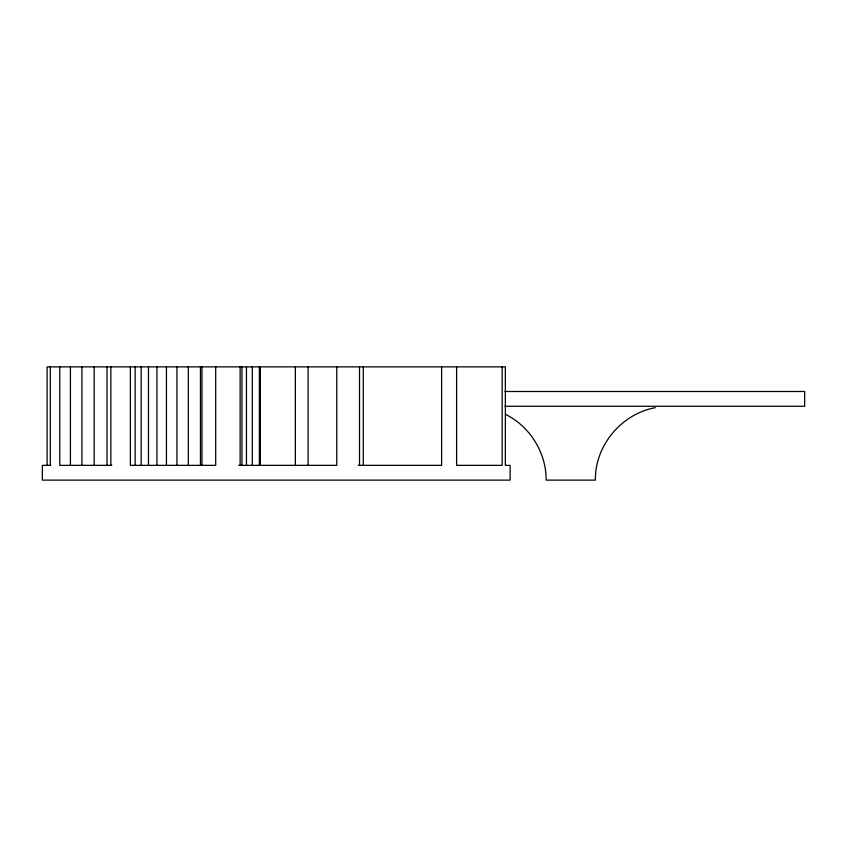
<?xml version="1.0" encoding="UTF-8"?>
<svg xmlns="http://www.w3.org/2000/svg" width="847" height="847" viewBox="0 0 847 847"><rect width="100%" height="100%" fill="white"/><g stroke="black" fill="none" stroke-linecap="round" stroke-linejoin="round"><path stroke-width="1.27" d="M655.345 407.682C621.529 413.717 594.795 445.691 595.388 480.122L546.146 480.122C546.379 452.912 530.053 426.507 505.67 414.448M504.981 391.494L804.65 391.494L804.65 406.264L504.981 406.264M50.852 465.352L42.35 465.352L42.35 480.122L510.127 480.122L510.127 465.352L505.363 465.352L505.363 366.878L47.104 366.878L47.104 465.352M111.868 465.352L59.745 465.352L59.745 366.878M238.79 465.352L336.767 465.352L336.767 366.878M358.186 465.352L441.615 465.352L441.615 366.878M502.155 366.878L502.155 465.352L456.607 465.352L456.607 366.878M363.278 366.878L363.278 465.352M359.52 366.878L359.52 465.352M308.096 366.878L308.096 465.352M295.349 366.878L295.349 465.638M260.336 366.878L260.336 465.352M259.373 366.878L259.373 465.352M252.3 366.878L252.3 465.352M246.466 366.878L246.466 465.352M241.956 366.878L241.956 465.352M240.114 366.878L240.114 465.352M215.699 366.878L215.699 465.352L130.385 465.352L130.385 366.878M201.967 366.878L201.967 465.352M200.443 366.878L200.443 465.352M188.32 366.878L188.32 465.352M176.938 366.878L176.938 465.352M166.435 366.878L166.435 465.352M156.917 366.878L156.917 465.352M148.469 366.878L148.469 465.352M141.184 366.878L141.184 465.352M135.139 366.878L135.139 465.352M110.851 366.878L110.851 465.352M107.018 366.878L107.018 465.352M94.165 366.878L94.165 465.352M81.915 366.878L81.915 465.352M70.407 366.878L70.407 465.352M50.322 366.878L50.322 465.352"/></g></svg>
